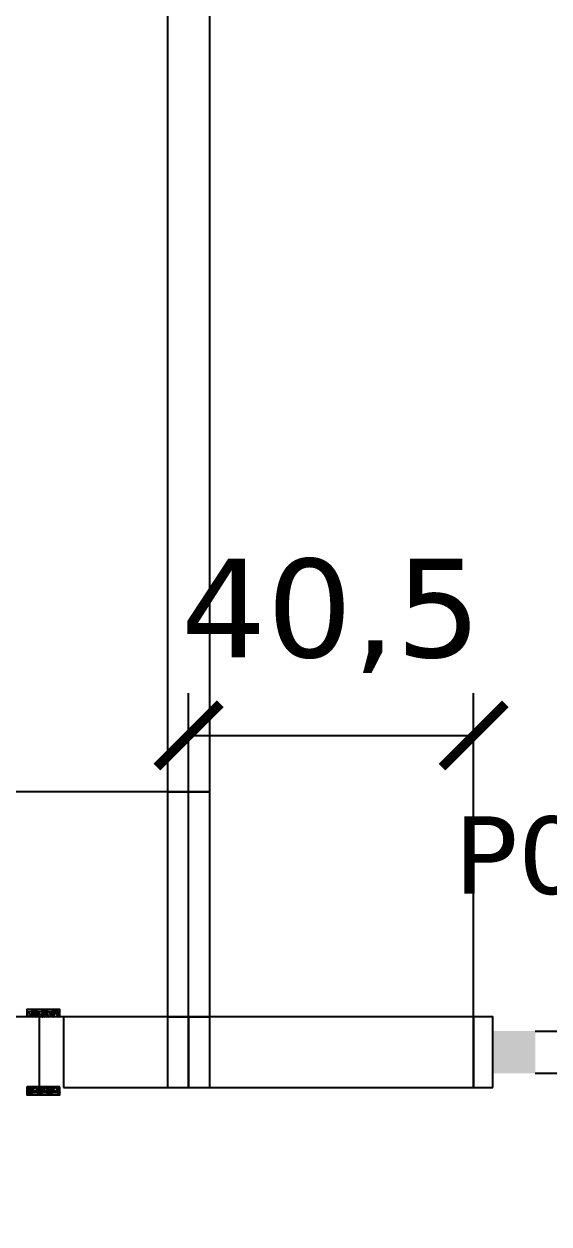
# Model space of a CAD drawing. Header units: centimetres. Extents: x -135 to 3640, y -1234 to 1338.
# Drawn here: x 2163.1 to 2237.7, y 180.6 to 351.1 of the extents above; entities that cross this region are included whole.
import ezdxf
from ezdxf.enums import TextEntityAlignment as Align

# ---------------------------------------------------------------- set-up
doc = ezdxf.new("R2010")
doc.units = ezdxf.units.CM
for name, color, linetype in [('IC_KAPILAR', 7, 'Continuous'), ('MONTAJ_OZEL_OLCU', 6, 'Continuous'), ('MONTAJ_OZEL_PANO', 6, 'Continuous'), ('MONTAJ_STANDART', 7, 'Continuous'), ('MONTAJ_YAZI', 4, 'Continuous'), ('PENCERE', 10, 'Continuous')]:
    doc.layers.add(name, color=color, linetype=linetype)
doc.styles.add('PORTMAN', font='DejaVuSans.ttf')
doc.styles.get("Standard").update_dxf_attribs({"font": 'DejaVuSans.ttf'})
doc.dimstyles.new('PORTMAN', dxfattribs={"dimtxt": 14, "dimasz": 9, "dimexe": 6, "dimexo": 5, "dimgap": 4, "dimtad": 1, "dimtxsty": 'PORTMAN', "dimblk": 'ARCHTICK', "dimcen": 2.5, "dimazin": 3, "dimtfac": 0.5, "dimtmove": 2, "dimatfit": 3})

# ---------------------------------------------------------------- blocks, each defined once
blk = doc.blocks.new('kaynak-dis-kapi')
at = {"color": 133, "linetype": 'Continuous', "lineweight": 25, "true_color": 0x6ec1dd}
for p, q in [((54287.99, 7079.63), (54287.42, 7078.5)), ((54287.99, 7079.63), (54287.7, 7079.35)), ((54288.27, 7079.63), (54287.99, 7079.35)), ((54288.55, 7078.5), (54288.27, 7079.63)), ((54288.27, 7079.63), (54288.55, 7079.63)), ((54288.55, 7079.63), (54288.55, 7079.35)), ((54288.55, 7079.63), (54288.83, 7078.79)), ((54289.68, 7079.63), (54289.11, 7078.5)), ((54289.39, 7079.63), (54289.39, 7079.35)), ((54290.24, 7078.5), (54289.68, 7079.63)), ((54289.68, 7079.63), (54289.68, 7079.35)), ((54289.68, 7079.63), (54289.96, 7079.63)), ((54290.24, 7079.63), (54289.96, 7079.35)), ((54289.96, 7079.63), (54290.24, 7078.79)), ((54291.09, 7079.63), (54290.52, 7078.5)), ((54291.09, 7079.63), (54290.8, 7079.35)), ((54291.65, 7078.5), (54291.09, 7079.63)), ((54291.09, 7079.63), (54291.09, 7079.35)), ((54291.09, 7079.63), (54291.37, 7079.63)), ((54291.37, 7079.63), (54291.93, 7078.79)), ((54291.65, 7079.63), (54291.65, 7079.35)), ((54287.7, 7079.35), (54287.42, 7079.35)), ((54287.42, 7078.79), (54287.7, 7079.35)), ((54287.7, 7079.35), (54287.99, 7079.35)), ((54287.7, 7078.5), (54287.99, 7079.35)), ((54287.99, 7079.35), (54288.55, 7078.5)), ((54289.39, 7079.35), (54288.55, 7079.35)), ((54288.55, 7078.79), (54288.55, 7078.5)), ((54288.55, 7078.79), (54288.83, 7078.79)), ((54288.83, 7078.79), (54289.11, 7079.35)), ((54288.83, 7078.5), (54288.83, 7078.79)), ((54289.39, 7079.35), (54289.11, 7079.35)), ((54289.39, 7079.35), (54289.68, 7079.35)), ((54289.39, 7078.5), (54289.68, 7079.35)), ((54289.68, 7079.35), (54289.96, 7078.5)), ((54290.8, 7079.35), (54289.96, 7079.35)), ((54290.24, 7078.79), (54289.96, 7078.5)), ((54290.24, 7078.79), (54290.8, 7079.35)), ((54290.24, 7078.5), (54290.24, 7078.79)), ((54290.24, 7078.79), (54290.24, 7078.79)), ((54290.52, 7068.64), (54290.52, 7078.5)), ((54290.8, 7079.35), (54290.8, 7079.35)), ((54290.8, 7079.35), (54291.09, 7079.35)), ((54290.8, 7078.5), (54291.09, 7079.35)), ((54291.09, 7079.35), (54291.37, 7078.5)), ((54292.5, 7079.35), (54291.65, 7079.35)), ((54291.65, 7078.79), (54291.65, 7078.5)), ((54291.65, 7078.79), (54291.93, 7078.79)), ((54291.93, 7078.79), (54292.21, 7079.35)), ((54291.93, 7078.5), (54291.93, 7078.79)), ((54292.5, 7079.35), (54292.21, 7079.35)), ((54292.5, 7079.07), (54292.21, 7078.5)), ((54292.21, 7078.5), (54292.5, 7078.79)), ((54287.42, 7068.64), (54292.5, 7068.64)), ((54287.7, 7068.64), (54287.42, 7067.79)), ((54287.42, 7068.35), (54287.7, 7068.64)), ((54287.42, 7067.79), (54287.7, 7067.79)), ((54287.42, 7067.79), (54287.42, 7067.79)), ((54287.42, 7067.79), (54287.7, 7067.79)), ((54287.7, 7067.79), (54287.99, 7068.64)), ((54287.7, 7067.79), (54287.7, 7068.07)), ((54288.55, 7068.07), (54287.7, 7068.07)), ((54287.7, 7067.79), (54287.7, 7067.51)), ((54287.7, 7067.79), (54287.7, 7067.51)), ((54287.99, 7068.64), (54288.55, 7068.07)), ((54288.55, 7068.64), (54288.83, 7068.35)), ((54288.55, 7068.35), (54288.55, 7068.07)), ((54288.55, 7068.35), (54288.83, 7068.35)), ((54288.83, 7067.79), (54288.55, 7068.07)), ((54288.83, 7067.79), (54288.55, 7067.51)), ((54288.83, 7068.07), (54289.11, 7068.64)), ((54288.83, 7067.79), (54288.83, 7068.07)), ((54288.83, 7067.79), (54289.11, 7067.79)), ((54288.83, 7067.79), (54288.83, 7067.51)), ((54288.83, 7067.79), (54289.11, 7067.79)), ((54289.11, 7067.79), (54289.68, 7068.64)), ((54289.39, 7067.79), (54289.11, 7068.07)), ((54290.24, 7068.07), (54289.11, 7068.07)), ((54289.11, 7067.79), (54289.11, 7067.51)), ((54289.39, 7067.79), (54289.39, 7067.51)), ((54289.68, 7068.64), (54289.96, 7068.07)), ((54290.24, 7067.79), (54289.96, 7068.64)), ((54290.24, 7068.35), (54289.96, 7068.07)), ((54290.24, 7068.07), (54290.52, 7068.64)), ((54290.24, 7068.64), (54290.24, 7068.35)), ((54290.24, 7068.35), (54290.24, 7068.35)), ((54290.24, 7067.79), (54290.24, 7068.07)), ((54290.52, 7067.79), (54290.24, 7068.07)), ((54290.24, 7067.79), (54290.24, 7067.51)), ((54290.24, 7067.79), (54290.24, 7067.51)), ((54290.8, 7068.64), (54290.52, 7067.79)), ((54290.52, 7067.51), (54290.52, 7067.79)), ((54290.52, 7067.79), (54290.8, 7067.79)), ((54290.52, 7067.79), (54290.52, 7067.51)), ((54290.52, 7067.79), (54290.8, 7067.79)), ((54290.8, 7067.79), (54291.09, 7068.64)), ((54290.8, 7067.79), (54290.8, 7068.07)), ((54291.65, 7068.07), (54290.8, 7068.07)), ((54290.8, 7067.79), (54290.8, 7067.51)), ((54290.8, 7067.79), (54290.8, 7067.51)), ((54291.09, 7068.64), (54291.65, 7068.07)), ((54291.65, 7068.64), (54291.93, 7068.35)), ((54291.65, 7068.35), (54291.65, 7068.07)), ((54291.65, 7068.35), (54291.93, 7068.35)), ((54291.65, 7067.79), (54291.65, 7068.07)), ((54291.65, 7067.79), (54291.65, 7067.51)), ((54291.93, 7068.07), (54292.21, 7068.64)), ((54291.93, 7067.79), (54291.93, 7068.07)), ((54291.93, 7067.79), (54292.5, 7067.79)), ((54291.93, 7067.79), (54292.21, 7067.79)), ((54291.93, 7067.79), (54291.93, 7067.51)), ((54291.93, 7067.79), (54292.21, 7067.79)), ((54292.5, 7067.79), (54292.21, 7068.07)), ((54292.5, 7068.07), (54292.21, 7068.07)), ((54292.21, 7067.79), (54292.5, 7068.07)), ((54292.5, 7067.79), (54292.21, 7067.51)), ((54292.21, 7067.79), (54292.21, 7067.51))]:
    blk.add_line(p, q, dxfattribs=at)
for points in [[(54287.42, 7078.5), (54287.42, 7079.63), (54292.5, 7079.63), (54292.5, 7078.5)], [(54292.5, 7068.64), (54292.5, 7067.51), (54287.42, 7067.51), (54287.42, 7068.64)], [(54287.42, 7067.51), (54287.42, 7067.79), (54288.83, 7067.79), (54290.24, 7067.79), (54291.65, 7067.79)], [(54288.83, 7067.51), (54288.83, 7067.79), (54288.27, 7068.64)], [(54289.39, 7068.64), (54288.83, 7067.79), (54288.83, 7067.51)], [(54291.93, 7067.51), (54291.93, 7067.79), (54291.37, 7068.64)], [(54292.5, 7068.64), (54291.93, 7067.79), (54291.93, 7067.51)]]:
    blk.add_lwpolyline(points, dxfattribs=at)
blk = doc.blocks.new('BOM_K03_DIS_KAPI_ACIKLIK900')
at = {"layer": 'IC_KAPILAR', "xscale": 0.9278350515463918}
blk.add_blockref('kaynak-dis-kapi', (0, 0), dxfattribs=at)
blk = doc.blocks.new('BOM_D10_1255p0_DIS_K02_SOL')
blk.add_lwpolyline([(107.75, 0), (125.5, 0), (125.5, 10), (107.75, 10)], close=True)
at = {"layer": 'IC_KAPILAR', "xscale": -1}
blk.add_blockref('BOM_K03_DIS_KAPI_ACIKLIK900', (50476.99, -7068.57), dxfattribs=at)
blk = doc.blocks.new('MNT_BOM_D10_1255p0_DIS_K02_SOL')
blk.add_blockref('BOM_D10_1255p0_DIS_K02_SOL', (0, 0))
blk = doc.blocks.new('BOM_D11_405p0_DIS_DOLU')
blk.add_lwpolyline([(0, 0), (10, 0), (10, 40.5), (0, 40.5)], close=True)
blk = doc.blocks.new('MNT_BOM_D11_405p0_DIS_DOLU')
blk.add_blockref('BOM_D11_405p0_DIS_DOLU', (0, 0))
blk = doc.blocks.new('_ARCHTICK')
at = {"color": 0, "linetype": 'BYBLOCK', "const_width": 0.15}
blk.add_lwpolyline([(-0.5, -0.5), (0.5, 0.5)], dxfattribs=at)
blk = doc.blocks.new('kaynak-pencere-120180')
at = {"layer": 'PENCERE', "color": 1}
for p, q in [((53839.87, 6703.82), (53839.87, 6713.82)), ((53959.87, 6703.82), (53959.87, 6713.82)), ((53845.87, 6711.82), (53953.87, 6711.82)), ((53845.87, 6705.82), (53953.87, 6705.82))]:
    blk.add_line(p, q, dxfattribs=at)
for points in [[(53839.87, 6705.82), (53845.87, 6705.82), (53839.87, 6711.82), (53845.87, 6711.82)], [(53959.87, 6705.82), (53953.87, 6705.82), (53959.87, 6711.82), (53953.87, 6711.82)]]:
    blk.add_solid(points, dxfattribs=at)
at = {"layer": 'PENCERE', "color": 0, "lineweight": 25}
blk.add_text('120/180', height=15.217, dxfattribs=at).set_placement((53854.7, 6686.34))
blk = doc.blocks.new('BOM_P02_PENCERE_1200x1800')
at = {"layer": 'PENCERE'}
blk.add_blockref('kaynak-pencere-120180', (0, 0), dxfattribs=at)
blk = doc.blocks.new('BOM_D03_1255p0_DIS_P02')
for points in [[(0, 122.75), (10, 122.75), (10, 125.5), (0, 125.5)], [(0, 0), (10, 0), (10, 2.75), (0, 2.75)]]:
    blk.add_lwpolyline(points, close=True)
at = {"layer": 'PENCERE', "rotation": 270}
blk.add_blockref('BOM_P02_PENCERE_1200x1800', (-6703.823, 53962.624), dxfattribs=at)
blk = doc.blocks.new('MNT_BOM_D03_1255p0_DIS_P02')
blk.add_blockref('BOM_D03_1255p0_DIS_P02', (0, 0))
blk = doc.blocks.new('BOM_I13_320p0_IC_DOLU')
blk.add_lwpolyline([(0, 0), (6, 0), (6, 32), (0, 32)], close=True)
blk = doc.blocks.new('MNT_BOM_I13_320p0_IC_DOLU')
blk.add_blockref('BOM_I13_320p0_IC_DOLU', (0, 0))
blk = doc.blocks.new('BOM_I01_1255p0_IC_DOLU')
blk.add_lwpolyline([(0, 0), (6, 0), (6, 125.5), (0, 125.5)], close=True)
blk = doc.blocks.new('MNT_BOM_I01_1255p0_IC_DOLU')
blk.add_blockref('BOM_I01_1255p0_IC_DOLU', (0, 0))
blk = doc.blocks.new('BOM_B05_UCLU_H_DIS_100x60')
blk.add_lwpolyline([(-5, -3), (5, -3), (5, 3), (-5, 3)], close=True)
blk = doc.blocks.new('MNT_BOM_B05_UCLU_H_DIS_100x60')
blk.add_blockref('BOM_B05_UCLU_H_DIS_100x60', (0, 0))

msp = doc.modelspace()

# ---------------------------------------------------------------- block references
at = {"layer": 'MONTAJ_OZEL_PANO'}
msp.add_blockref('MNT_BOM_I13_320p0_IC_DOLU', (2183.5, 210), dxfattribs=at)
at = {"layer": 'MONTAJ_OZEL_PANO', "rotation": 270}
msp.add_blockref('MNT_BOM_D11_405p0_DIS_DOLU', (2186.5, 210), dxfattribs=at)
at = {"layer": 'MONTAJ_STANDART'}
for name, p in [('MNT_BOM_I01_1255p0_IC_DOLU', (2183.5, 242)), ('MNT_BOM_D10_1255p0_DIS_K02_SOL', (2061, 200))]:
    msp.add_blockref(name, p, dxfattribs=at)
at = {"layer": 'MONTAJ_STANDART', "rotation": 90}
for name, p in [('MNT_BOM_B05_UCLU_H_DIS_100x60', (2186.5, 205)), ('MNT_BOM_D03_1255p0_DIS_P02', (2352.5, 200))]:
    msp.add_blockref(name, p, dxfattribs=at)

# ---------------------------------------------------------------- texts
at = {"layer": 'MONTAJ_YAZI', "style": 'PORTMAN'}
msp.add_text('P02 120×180 cm', height=11, dxfattribs=at).set_placement((2289.75, 233), align=Align.MIDDLE_CENTER)

# ---------------------------------------------------------------- dimensions: what is measured, and where the dimension line sits
at = {"layer": 'MONTAJ_OZEL_OLCU'}
msp.add_linear_dim(base=(2186.5, 250), p1=(2186.5, 200), p2=(2227, 200), dimstyle='PORTMAN', override={"dimtxt": 14, "dimasz": 9, "dimexe": 6, "dimexo": 5, "dimdec": 2, "dimzin": 8, "dimdsep": 44}, dxfattribs=at).render()
msp.add_linear_dim(base=(2143.5, 210), p1=(2189.5, 210), p2=(2189.5, 242), angle=90, dimstyle='PORTMAN', override={"dimtxt": 14, "dimasz": 9, "dimexe": 6, "dimexo": 5, "dimdec": 2, "dimzin": 8, "dimdsep": 44}, dxfattribs=at).render()

doc.saveas('drawing.dxf')
